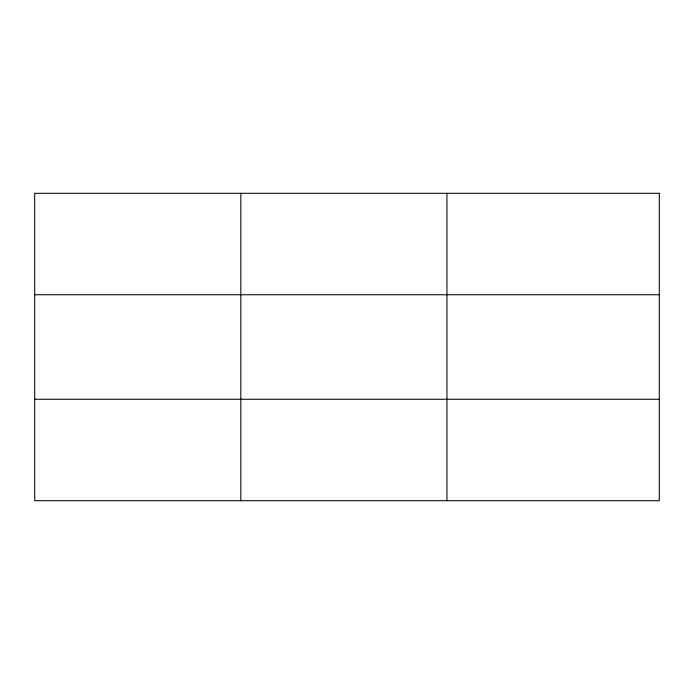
<?xml version="1.0" encoding="UTF-8"?>
<svg xmlns="http://www.w3.org/2000/svg" width="694" height="694" viewBox="0 0 694 694"><rect width="100%" height="100%" fill="white"/><g stroke="black" fill="none" stroke-linecap="round" stroke-linejoin="round"><path stroke-width="1.04" d="M240.818 500.704L240.818 193.296M446.936 500.704L446.936 193.296M34.7 294.742L659.3 294.742M34.7 399.258L659.3 399.258M659.3 193.296L659.3 500.704L34.7 500.704L34.7 193.296L659.3 193.296"/></g></svg>
